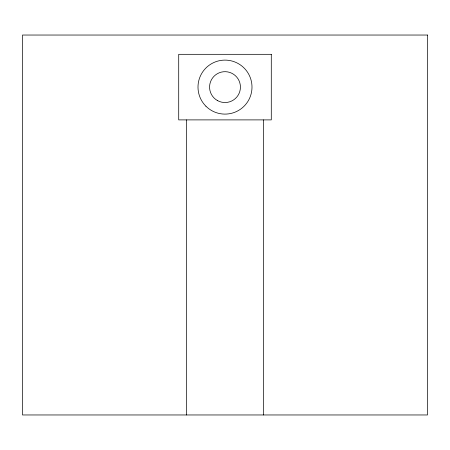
<?xml version="1.0" encoding="UTF-8"?>
<svg xmlns="http://www.w3.org/2000/svg" width="450" height="450" viewBox="0 0 450 450"><rect width="100%" height="100%" fill="white"/><g stroke="black" fill="none" stroke-linecap="round" stroke-linejoin="round"><path stroke-width="0.67" d="M263.571 119.891L263.571 414.962M186.429 119.891L186.429 414.962M427.5 35.038L22.5 35.038L22.5 414.962L427.5 414.962L427.5 35.038M271.288 54.321L178.712 54.321L178.712 119.891L271.288 119.891L271.288 54.321M205.909 106.2A27 27 0 0 0 251.078 94.095A27 27 0 0 0 218.014 61.026A27 27 0 0 0 205.909 106.2M217.288 100.468A15.429 15.429 0 0 0 240.429 87.109A15.429 15.429 0 0 0 217.288 73.744A15.429 15.429 0 0 0 217.288 100.468"/></g></svg>
